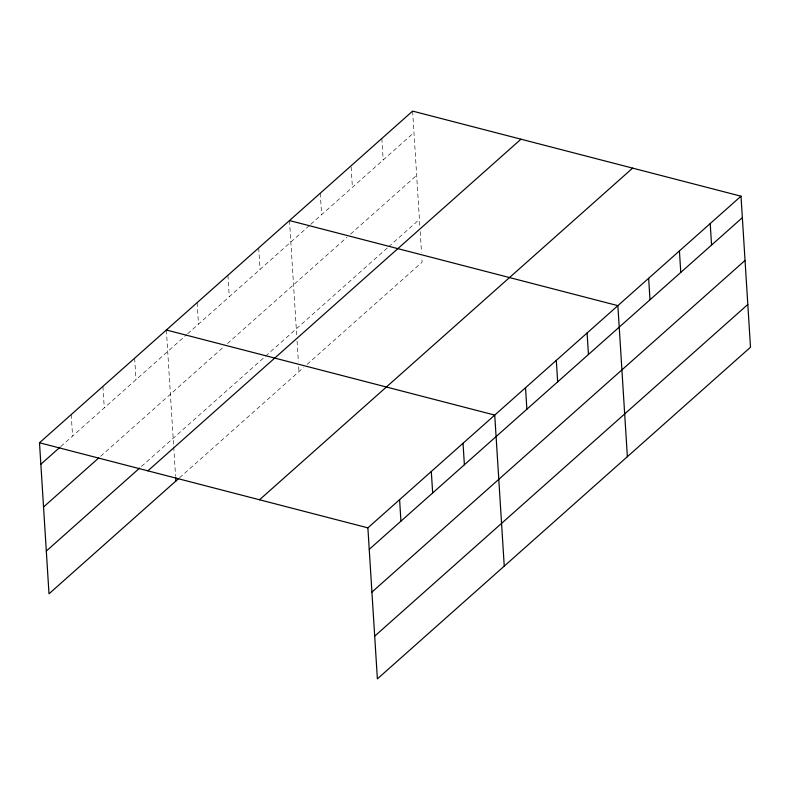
<?xml version="1.0" encoding="UTF-8"?>
<svg xmlns="http://www.w3.org/2000/svg" width="790" height="790" viewBox="0 0 790 790"><rect width="100%" height="100%" fill="white"/><g stroke="black" fill="none" stroke-linecap="round" stroke-linejoin="round"><path stroke-width="0.59" stroke-dasharray="3.95 2.96" d="M60.791 446.528L186.726 334.595M187.625 333.785L309.848 225.15M310.756 224.34L413.97 132.602M100.626 456.265L223.817 346.761M227.441 343.541L346.948 237.316M350.562 234.097L416.656 175.35M141.459 466.475L264.611 357.011M265.519 356.201L387.742 247.566M388.65 246.757L419.431 219.403M179.488 477.822L303.518 367.567M307.142 364.348L422.117 262.152L421.811 257.264M412.617 111.114L419.885 226.73M420.201 231.608L421.505 252.375M381.837 138.477L383.19 159.965M351.125 167.026L352.399 187.319M320.266 193.195L321.619 214.683M289.486 220.558L296.764 336.175M297.07 341.053L298.373 361.82M298.679 366.708L298.985 371.596M258.705 247.922L260.058 269.41M227.925 275.276L229.278 296.764M197.144 302.639L198.497 324.127M166.364 330.003L173.632 445.619M173.711 446.834L175.558 476.153M134.646 358.196L135.999 379.684M102.927 386.379L104.28 407.867M71.219 414.572L72.571 436.06"/><path stroke-width="1.19" d="M178.58 478.622L49 593.804L39.5 442.765L412.617 111.114L741 196.197L750.5 347.235L377.383 678.887L367.883 527.848L741 196.197M40.853 464.253L59.882 447.338M43.539 507.002L98.819 457.874M46.314 551.045L139.642 468.085M147.868 470.84L520.985 139.188M259.515 499.774L632.632 168.122M369.236 549.336L742.353 217.694M371.922 592.095L745.039 260.443M374.697 636.138L747.814 304.486M289.486 220.558L617.869 305.641L627.369 456.679M166.364 330.003L494.738 415.086L504.247 566.124M39.5 442.765L367.883 527.848M710.22 223.56L711.563 245.048M679.43 250.924L680.783 272.412M648.649 278.287L650.002 299.775M587.088 333.005L588.441 354.493M556.308 360.368L557.661 381.856M525.528 387.732L526.871 409.22M463.029 443.279L464.382 464.767M431.31 471.472L432.663 492.96M399.592 499.665L400.945 521.153M175.627 477.377L175.864 481.041"/></g></svg>
